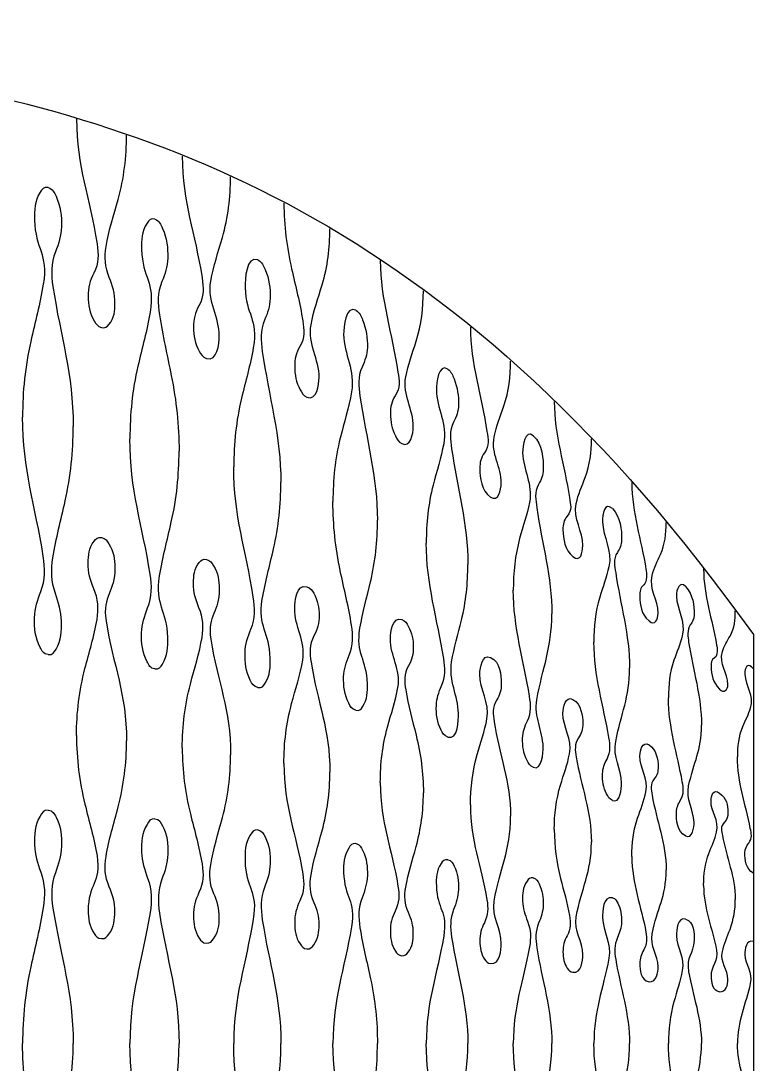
# Model space of a CAD drawing. Header units: millimetres. Extents: x 1 to 583, y -486 to -2.
# Drawn here: x 568.54 to 583.36, y -156.81 to -135.74 of the extents above; entities that cross this region are included whole.
import ezdxf

# ---------------------------------------------------------------- set-up
doc = ezdxf.new("R2010")
doc.units = ezdxf.units.MM
doc.header["$MEASUREMENT"] = 0
doc.layers.add('DEFAULT', color=7, linetype='Continuous')

msp = doc.modelspace()

# ---------------------------------------------------------------- linework, layer by layer
at = {"layer": 'DEFAULT'}
msp.add_lwpolyline([(583.342, -148.137), (583.342, -164.664)], dxfattribs=at)
for points, knots in [([(542.024, -135.742), (553.829, -135.742), (559.732, -135.742), (565.634, -136.775), (571.537, -137.808), (577.439, -139.873), (583.342, -148.137)], [0, 0, 0, 0, 1, 1, 1, 2, 2, 2, 2]), ([(569.669, -137.722), (569.669, -138.701), (569.937, -139.303), (570.083, -140.246), (570.115, -140.455), (570.124, -140.638), (570.018, -140.837), (569.94, -140.987), (569.903, -141.133), (569.905, -141.302), (569.907, -141.48), (569.93, -141.64), (570.024, -141.799), (570.061, -141.863), (570.094, -141.916), (570.174, -141.936)], [0, 0, 0, 0, 1, 1, 1, 2, 2, 2, 3, 3, 3, 4, 4, 4, 5, 5, 5, 5]), ([(570.174, -141.936), (570.245, -141.954), (570.282, -141.926), (570.325, -141.876), (570.438, -141.741), (570.442, -141.602), (570.444, -141.443), (570.446, -141.256), (570.4, -141.091), (570.33, -140.922), (570.243, -140.713), (570.228, -140.518), (570.265, -140.297), (570.321, -139.972), (570.424, -139.662), (570.51, -139.347), (570.627, -138.918), (570.68, -138.493), (570.68, -138.049)], [0, 0, 0, 0, 1, 1, 1, 2, 2, 2, 3, 3, 3, 4, 4, 4, 5, 5, 5, 6, 6, 6, 6]), ([(571.805, -138.473), (571.805, -139.424), (572.064, -140.016), (572.205, -140.933), (572.235, -141.131), (572.249, -141.305), (572.143, -141.494), (572.065, -141.633), (572.031, -141.769), (572.033, -141.929), (572.035, -142.103), (572.06, -142.259), (572.148, -142.415), (572.184, -142.479), (572.216, -142.533), (572.293, -142.559)], [0, 0, 0, 0, 1, 1, 1, 2, 2, 2, 3, 3, 3, 4, 4, 4, 5, 5, 5, 5]), ([(572.293, -142.559), (572.515, -142.634), (572.551, -142.258), (572.553, -142.11), (572.558, -141.725), (572.31, -141.406), (572.381, -140.999), (572.434, -140.696), (572.534, -140.408), (572.617, -140.114), (572.732, -139.711), (572.781, -139.312), (572.781, -138.894)], [0, 0, 0, 0, 1, 1, 1, 2, 2, 2, 3, 3, 3, 4, 4, 4, 4]), ([(569.096, -139.109), (569.007, -139.09), (568.974, -139.139), (568.933, -139.203), (568.817, -139.386), (568.816, -139.565), (568.821, -139.766), (568.835, -140.352), (569.099, -140.442), (568.997, -141.063), (568.933, -141.452), (568.831, -141.832), (568.744, -142.215), (568.63, -142.721), (568.579, -143.225), (568.579, -143.743)], [0, 0, 0, 0, 1, 1, 1, 2, 2, 2, 3, 3, 3, 4, 4, 4, 5, 5, 5, 5]), ([(569.096, -139.109), (569.192, -139.138), (569.218, -139.208), (569.255, -139.285), (569.35, -139.486), (569.37, -139.684), (569.365, -139.9), (569.361, -140.081), (569.307, -140.241), (569.242, -140.405), (569.147, -140.643), (569.156, -140.864), (569.192, -141.107), (569.349, -142.149), (569.601, -142.859), (569.601, -143.934)], [0, 0, 0, 0, 1, 1, 1, 2, 2, 2, 3, 3, 3, 4, 4, 4, 5, 5, 5, 5]), ([(573.859, -139.426), (573.859, -139.877), (573.916, -140.314), (574.015, -140.753), (574.092, -141.101), (574.185, -141.444), (574.239, -141.798), (574.267, -141.983), (574.286, -142.144), (574.18, -142.321), (574.103, -142.448), (574.074, -142.573), (574.076, -142.72), (574.078, -142.889), (574.103, -143.04), (574.185, -143.191), (574.219, -143.255), (574.251, -143.31), (574.323, -143.341)], [0, 0, 0, 0, 1, 1, 1, 2, 2, 2, 3, 3, 3, 4, 4, 4, 5, 5, 5, 6, 6, 6, 6]), ([(571.252, -139.748), (571.17, -139.724), (571.135, -139.766), (571.094, -139.826), (570.976, -139.999), (570.979, -140.169), (570.983, -140.36), (570.998, -140.933), (571.259, -141.015), (571.156, -141.623), (571.094, -141.993), (570.993, -142.353), (570.909, -142.717), (570.796, -143.202), (570.747, -143.684), (570.747, -144.181)], [0, 0, 0, 0, 1, 1, 1, 2, 2, 2, 3, 3, 3, 4, 4, 4, 5, 5, 5, 5]), ([(571.252, -139.748), (571.344, -139.785), (571.37, -139.855), (571.406, -139.933), (571.495, -140.13), (571.517, -140.323), (571.512, -140.535), (571.508, -140.706), (571.457, -140.856), (571.393, -141.009), (571.299, -141.238), (571.311, -141.448), (571.346, -141.681), (571.407, -142.094), (571.502, -142.499), (571.584, -142.907), (571.686, -143.412), (571.74, -143.915), (571.74, -144.43)], [0, 0, 0, 0, 1, 1, 1, 2, 2, 2, 3, 3, 3, 4, 4, 4, 5, 5, 5, 6, 6, 6, 6]), ([(574.323, -143.341), (574.522, -143.428), (574.568, -143.083), (574.57, -142.944), (574.575, -142.575), (574.336, -142.27), (574.407, -141.879), (574.457, -141.602), (574.552, -141.34), (574.631, -141.072), (574.742, -140.7), (574.787, -140.33), (574.787, -139.944)], [0, 0, 0, 0, 1, 1, 1, 2, 2, 2, 3, 3, 3, 4, 4, 4, 4]), ([(573.333, -140.571), (573.096, -140.477), (573.07, -140.973), (573.074, -141.127), (573.088, -141.678), (573.342, -141.759), (573.24, -142.345), (573.18, -142.69), (573.083, -143.025), (573.002, -143.365), (572.892, -143.823), (572.846, -144.278), (572.846, -144.748)], [0, 0, 0, 0, 1, 1, 1, 2, 2, 2, 3, 3, 3, 4, 4, 4, 4]), ([(573.333, -140.571), (573.419, -140.615), (573.446, -140.686), (573.479, -140.764), (573.562, -140.954), (573.585, -141.142), (573.58, -141.346), (573.576, -141.505), (573.529, -141.643), (573.467, -141.784), (573.374, -142), (573.39, -142.198), (573.422, -142.417), (573.551, -143.298), (573.797, -144.153), (573.797, -145.061)], [0, 0, 0, 0, 1, 1, 1, 2, 2, 2, 3, 3, 3, 4, 4, 4, 5, 5, 5, 5]), ([(575.806, -140.582), (575.806, -141.362), (576.049, -142.085), (576.162, -142.837), (576.188, -143.007), (576.213, -143.155), (576.107, -143.316), (576.032, -143.43), (576.007, -143.543), (576.009, -143.676), (576.011, -143.837), (576.037, -143.981), (576.111, -144.126), (576.143, -144.189), (576.174, -144.244), (576.241, -144.28)], [0, 0, 0, 0, 1, 1, 1, 2, 2, 2, 3, 3, 3, 4, 4, 4, 5, 5, 5, 5]), ([(576.241, -144.28), (576.418, -144.377), (576.471, -144.072), (576.473, -143.939), (576.477, -143.591), (576.251, -143.303), (576.32, -142.933), (576.366, -142.685), (576.455, -142.452), (576.53, -142.214), (576.637, -141.877), (576.676, -141.542), (576.676, -141.191)], [0, 0, 0, 0, 1, 1, 1, 2, 2, 2, 3, 3, 3, 4, 4, 4, 4]), ([(575.312, -141.584), (575.106, -141.478), (575.062, -141.933), (575.065, -142.075), (575.075, -142.47), (575.299, -142.814), (575.224, -143.234), (575.167, -143.551), (575.074, -143.857), (574.997, -144.167), (574.891, -144.593), (574.849, -145.015), (574.849, -145.452)], [0, 0, 0, 0, 1, 1, 1, 2, 2, 2, 3, 3, 3, 4, 4, 4, 4]), ([(575.312, -141.584), (575.39, -141.634), (575.417, -141.704), (575.449, -141.782), (575.524, -141.964), (575.549, -142.143), (575.544, -142.338), (575.54, -142.483), (575.497, -142.607), (575.438, -142.735), (575.345, -142.935), (575.366, -143.119), (575.395, -143.322), (575.516, -144.157), (575.748, -144.968), (575.748, -145.828)], [0, 0, 0, 0, 1, 1, 1, 2, 2, 2, 3, 3, 3, 4, 4, 4, 5, 5, 5, 5]), ([(577.628, -141.926), (577.628, -142.655), (577.854, -143.332), (577.96, -144.036), (577.983, -144.189), (578.015, -144.321), (577.908, -144.466), (577.836, -144.565), (577.816, -144.663), (577.817, -144.782), (577.82, -144.971), (577.843, -145.235), (578.033, -145.361)], [0, 0, 0, 0, 1, 1, 1, 2, 2, 2, 3, 3, 3, 4, 4, 4, 4]), ([(577.17, -142.775), (576.982, -142.654), (576.934, -143.055), (576.938, -143.195), (576.947, -143.565), (577.161, -143.887), (577.086, -144.282), (577.033, -144.565), (576.946, -144.839), (576.873, -145.117), (576.773, -145.504), (576.734, -145.889), (576.734, -146.288)], [0, 0, 0, 0, 1, 1, 1, 2, 2, 2, 3, 3, 3, 4, 4, 4, 4]), ([(578.033, -145.361), (578.191, -145.466), (578.247, -145.209), (578.249, -145.079), (578.253, -144.756), (578.039, -144.489), (578.106, -144.144), (578.149, -143.928), (578.232, -143.726), (578.302, -143.52), (578.404, -143.221), (578.438, -142.926), (578.438, -142.614)], [0, 0, 0, 0, 1, 1, 1, 2, 2, 2, 3, 3, 3, 4, 4, 4, 4]), ([(577.17, -142.775), (577.239, -142.829), (577.267, -142.899), (577.297, -142.975), (577.364, -143.147), (577.39, -143.315), (577.385, -143.499), (577.382, -143.627), (577.343, -143.736), (577.287, -143.849), (577.195, -144.031), (577.22, -144.198), (577.247, -144.383), (577.358, -145.161), (577.574, -145.918), (577.574, -146.72)], [0, 0, 0, 0, 1, 1, 1, 2, 2, 2, 3, 3, 3, 4, 4, 4, 5, 5, 5, 5]), ([(579.321, -143.43), (579.321, -144.101), (579.53, -144.723), (579.628, -145.371), (579.649, -145.505), (579.689, -145.622), (579.581, -145.746), (579.509, -145.829), (579.495, -145.912), (579.496, -146.016), (579.499, -146.198), (579.531, -146.432), (579.696, -146.562)], [0, 0, 0, 0, 1, 1, 1, 2, 2, 2, 3, 3, 3, 4, 4, 4, 4]), ([(569.096, -148.541), (568.998, -148.531), (568.972, -148.467), (568.933, -148.395), (568.83, -148.2), (568.815, -148.008), (568.821, -147.797), (568.825, -147.608), (568.881, -147.44), (568.946, -147.268), (569.039, -147.027), (569.036, -146.803), (568.997, -146.556), (568.835, -145.518), (568.579, -144.816), (568.579, -143.743)], [0, 0, 0, 0, 1, 1, 1, 2, 2, 2, 3, 3, 3, 4, 4, 4, 5, 5, 5, 5]), ([(569.096, -148.541), (569.187, -148.553), (569.216, -148.498), (569.255, -148.433), (569.364, -148.249), (569.37, -148.067), (569.365, -147.866), (569.36, -147.668), (569.304, -147.49), (569.242, -147.308), (569.159, -147.064), (569.152, -146.835), (569.192, -146.584), (569.254, -146.197), (569.355, -145.819), (569.44, -145.437), (569.551, -144.939), (569.601, -144.444), (569.601, -143.934)], [0, 0, 0, 0, 1, 1, 1, 2, 2, 2, 3, 3, 3, 4, 4, 4, 5, 5, 5, 6, 6, 6, 6]), ([(578.897, -144.12), (578.726, -143.987), (578.678, -144.325), (578.681, -144.466), (578.69, -144.808), (578.892, -145.102), (578.82, -145.468), (578.77, -145.716), (578.688, -145.953), (578.621, -146.195), (578.526, -146.541), (578.492, -146.884), (578.492, -147.24)], [0, 0, 0, 0, 1, 1, 1, 2, 2, 2, 3, 3, 3, 4, 4, 4, 4]), ([(578.897, -144.12), (579.081, -144.29), (579.102, -144.588), (579.096, -144.804), (579.093, -144.916), (579.058, -145.009), (579.005, -145.104), (578.914, -145.268), (578.945, -145.415), (578.968, -145.58), (579.071, -146.293), (579.271, -146.985), (579.271, -147.72)], [0, 0, 0, 0, 1, 1, 1, 2, 2, 2, 3, 3, 3, 4, 4, 4, 4]), ([(571.252, -148.831), (571.158, -148.819), (571.131, -148.756), (571.094, -148.685), (570.994, -148.496), (570.978, -148.31), (570.983, -148.104), (570.988, -147.923), (571.042, -147.763), (571.106, -147.599), (571.198, -147.368), (571.193, -147.153), (571.156, -146.915), (570.997, -145.906), (570.747, -145.225), (570.747, -144.181)], [0, 0, 0, 0, 1, 1, 1, 2, 2, 2, 3, 3, 3, 4, 4, 4, 5, 5, 5, 5]), ([(579.696, -146.562), (579.852, -146.684), (579.894, -146.484), (579.896, -146.341), (579.9, -146.046), (579.697, -145.806), (579.764, -145.489), (579.802, -145.305), (579.88, -145.137), (579.945, -144.964), (580.042, -144.708), (580.071, -144.454), (580.071, -144.184)], [0, 0, 0, 0, 1, 1, 1, 2, 2, 2, 3, 3, 3, 4, 4, 4, 4]), ([(571.252, -148.831), (571.339, -148.847), (571.368, -148.796), (571.406, -148.735), (571.513, -148.559), (571.517, -148.387), (571.512, -148.194), (571.499, -147.639), (571.25, -147.54), (571.346, -146.952), (571.405, -146.584), (571.502, -146.226), (571.584, -145.863), (571.692, -145.389), (571.74, -144.916), (571.74, -144.43)], [0, 0, 0, 0, 1, 1, 1, 2, 2, 2, 3, 3, 3, 4, 4, 4, 5, 5, 5, 5]), ([(573.333, -149.205), (573.243, -149.189), (573.216, -149.128), (573.18, -149.059), (573.085, -148.877), (573.069, -148.698), (573.074, -148.5), (573.078, -148.33), (573.13, -148.18), (573.193, -148.026), (573.282, -147.807), (573.276, -147.604), (573.24, -147.378), (573.087, -146.408), (572.846, -145.752), (572.846, -144.748)], [0, 0, 0, 0, 1, 1, 1, 2, 2, 2, 3, 3, 3, 4, 4, 4, 5, 5, 5, 5]), ([(573.333, -149.205), (573.414, -149.224), (573.443, -149.179), (573.479, -149.122), (573.584, -148.957), (573.585, -148.795), (573.58, -148.614), (573.568, -148.083), (573.33, -147.987), (573.422, -147.425), (573.478, -147.081), (573.571, -146.746), (573.649, -146.408), (573.752, -145.962), (573.797, -145.518), (573.797, -145.061)], [0, 0, 0, 0, 1, 1, 1, 2, 2, 2, 3, 3, 3, 4, 4, 4, 5, 5, 5, 5]), ([(580.888, -145.067), (580.888, -145.673), (581.08, -146.232), (581.172, -146.815), (581.184, -146.894), (581.205, -147.063), (581.128, -147.133), (581.057, -147.198), (581.048, -147.267), (581.05, -147.354), (581.052, -147.554), (581.072, -147.714), (581.234, -147.861)], [0, 0, 0, 0, 1, 1, 1, 2, 2, 2, 3, 3, 3, 4, 4, 4, 4]), ([(575.312, -149.666), (575.227, -149.646), (575.201, -149.587), (575.167, -149.521), (575.078, -149.348), (575.061, -149.179), (575.065, -148.991), (575.069, -148.833), (575.118, -148.695), (575.178, -148.554), (575.266, -148.348), (575.257, -148.159), (575.224, -147.95), (575.165, -147.578), (575.074, -147.215), (574.997, -146.848), (574.9, -146.385), (574.849, -145.925), (574.849, -145.452)], [0, 0, 0, 0, 1, 1, 1, 2, 2, 2, 3, 3, 3, 4, 4, 4, 5, 5, 5, 6, 6, 6, 6]), ([(580.495, -145.593), (580.331, -145.442), (580.292, -145.709), (580.296, -145.863), (580.304, -146.172), (580.496, -146.435), (580.424, -146.768), (580.378, -146.978), (580.302, -147.178), (580.24, -147.382), (580.15, -147.682), (580.121, -147.979), (580.121, -148.29)], [0, 0, 0, 0, 1, 1, 1, 2, 2, 2, 3, 3, 3, 4, 4, 4, 4]), ([(580.495, -145.593), (580.651, -145.759), (580.686, -146.022), (580.68, -146.228), (580.677, -146.323), (580.646, -146.399), (580.595, -146.477), (580.503, -146.618), (580.54, -146.746), (580.561, -146.889), (580.656, -147.529), (580.842, -148.149), (580.842, -148.809)], [0, 0, 0, 0, 1, 1, 1, 2, 2, 2, 3, 3, 3, 4, 4, 4, 4]), ([(575.312, -149.666), (575.385, -149.687), (575.414, -149.648), (575.449, -149.595), (575.55, -149.444), (575.548, -149.294), (575.544, -149.127), (575.532, -148.627), (575.307, -148.535), (575.395, -148.006), (575.448, -147.689), (575.535, -147.382), (575.608, -147.072), (575.706, -146.66), (575.748, -146.25), (575.748, -145.828)], [0, 0, 0, 0, 1, 1, 1, 2, 2, 2, 3, 3, 3, 4, 4, 4, 5, 5, 5, 5]), ([(581.234, -147.861), (581.354, -147.969), (581.417, -147.829), (581.419, -147.703), (581.423, -147.438), (581.23, -147.228), (581.297, -146.942), (581.332, -146.791), (581.404, -146.66), (581.465, -146.521), (581.558, -146.309), (581.581, -146.099), (581.581, -145.873)], [0, 0, 0, 0, 1, 1, 1, 2, 2, 2, 3, 3, 3, 4, 4, 4, 4]), ([(569.669, -150.174), (569.669, -149.714), (569.723, -149.271), (569.838, -148.825), (569.924, -148.494), (570.027, -148.169), (570.083, -147.83), (570.119, -147.611), (570.108, -147.418), (570.018, -147.21), (569.947, -147.044), (569.902, -146.881), (569.905, -146.697), (569.907, -146.534), (569.914, -146.391), (570.024, -146.251), (570.065, -146.199), (570.101, -146.166), (570.174, -146.179)], [0, 0, 0, 0, 1, 1, 1, 2, 2, 2, 3, 3, 3, 4, 4, 4, 5, 5, 5, 6, 6, 6, 6]), ([(570.174, -146.179), (570.254, -146.193), (570.287, -146.243), (570.325, -146.304), (570.42, -146.459), (570.442, -146.614), (570.444, -146.788), (570.449, -147.277), (570.184, -147.342), (570.265, -147.857), (570.411, -148.773), (570.68, -149.33), (570.68, -150.283)], [0, 0, 0, 0, 1, 1, 1, 2, 2, 2, 3, 3, 3, 4, 4, 4, 4]), ([(577.17, -150.207), (577.091, -150.184), (577.065, -150.128), (577.033, -150.065), (576.951, -149.903), (576.933, -149.746), (576.938, -149.57), (576.942, -149.426), (576.986, -149.302), (577.044, -149.175), (577.128, -148.987), (577.117, -148.814), (577.086, -148.622), (576.962, -147.845), (576.734, -147.092), (576.734, -146.288)], [0, 0, 0, 0, 1, 1, 1, 2, 2, 2, 3, 3, 3, 4, 4, 4, 5, 5, 5, 5]), ([(571.805, -150.425), (571.805, -149.985), (571.857, -149.562), (571.969, -149.137), (572.051, -148.823), (572.151, -148.516), (572.205, -148.194), (572.241, -147.983), (572.227, -147.798), (572.143, -147.598), (572.074, -147.436), (572.031, -147.279), (572.033, -147.1), (572.035, -146.945), (572.039, -146.81), (572.148, -146.679), (572.188, -146.63), (572.224, -146.603), (572.293, -146.619)], [0, 0, 0, 0, 1, 1, 1, 2, 2, 2, 3, 3, 3, 4, 4, 4, 5, 5, 5, 6, 6, 6, 6]), ([(572.293, -146.619), (572.37, -146.638), (572.402, -146.687), (572.438, -146.748), (572.529, -146.898), (572.551, -147.048), (572.553, -147.217), (572.559, -147.679), (572.304, -147.742), (572.381, -148.23), (572.521, -149.112), (572.781, -149.646), (572.781, -150.565)], [0, 0, 0, 0, 1, 1, 1, 2, 2, 2, 3, 3, 3, 4, 4, 4, 4]), ([(577.17, -150.207), (577.375, -150.28), (577.388, -149.857), (577.385, -149.727), (577.376, -149.373), (577.183, -149.062), (577.247, -148.686), (577.295, -148.402), (577.376, -148.126), (577.445, -147.847), (577.537, -147.474), (577.574, -147.103), (577.574, -146.72)], [0, 0, 0, 0, 1, 1, 1, 2, 2, 2, 3, 3, 3, 4, 4, 4, 4]), ([(582.337, -146.81), (582.337, -147.345), (582.514, -147.835), (582.6, -148.348), (582.609, -148.406), (582.632, -148.562), (582.559, -148.606), (582.488, -148.649), (582.486, -148.705), (582.487, -148.776), (582.489, -148.959), (582.525, -149.101), (582.658, -149.239)], [0, 0, 0, 0, 1, 1, 1, 2, 2, 2, 3, 3, 3, 4, 4, 4, 4]), ([(581.973, -147.169), (581.852, -147.039), (581.785, -147.228), (581.789, -147.362), (581.797, -147.634), (581.98, -147.861), (581.907, -148.16), (581.865, -148.331), (581.795, -148.49), (581.738, -148.655), (581.651, -148.907), (581.627, -149.156), (581.627, -149.418)], [0, 0, 0, 0, 1, 1, 1, 2, 2, 2, 3, 3, 3, 4, 4, 4, 4]), ([(573.859, -150.742), (573.859, -150.328), (573.907, -149.931), (574.015, -149.531), (574.093, -149.239), (574.188, -148.953), (574.239, -148.653), (574.305, -148.27), (574.071, -147.971), (574.076, -147.609), (574.077, -147.466), (574.107, -147.105), (574.323, -147.172)], [0, 0, 0, 0, 1, 1, 1, 2, 2, 2, 3, 3, 3, 4, 4, 4, 4]), ([(574.323, -147.172), (574.396, -147.194), (574.427, -147.244), (574.461, -147.303), (574.545, -147.447), (574.568, -147.591), (574.57, -147.753), (574.572, -147.904), (574.538, -148.033), (574.466, -148.165), (574.368, -148.344), (574.377, -148.508), (574.407, -148.697), (574.54, -149.536), (574.787, -150.041), (574.787, -150.915)], [0, 0, 0, 0, 1, 1, 1, 2, 2, 2, 3, 3, 3, 4, 4, 4, 5, 5, 5, 5]), ([(578.897, -150.818), (578.825, -150.793), (578.8, -150.741), (578.77, -150.681), (578.695, -150.533), (578.677, -150.389), (578.681, -150.228), (578.685, -150.1), (578.726, -149.991), (578.78, -149.879), (578.861, -149.71), (578.848, -149.556), (578.82, -149.383), (578.704, -148.67), (578.492, -147.979), (578.492, -147.24)], [0, 0, 0, 0, 1, 1, 1, 2, 2, 2, 3, 3, 3, 4, 4, 4, 5, 5, 5, 5]), ([(581.973, -147.169), (582.121, -147.348), (582.151, -147.527), (582.144, -147.748), (582.142, -147.827), (582.115, -147.885), (582.066, -147.943), (581.997, -148.026), (582.021, -148.202), (582.035, -148.288), (582.122, -148.848), (582.294, -149.389), (582.294, -149.969)], [0, 0, 0, 0, 1, 1, 1, 2, 2, 2, 3, 3, 3, 4, 4, 4, 4]), ([(582.658, -149.239), (582.746, -149.329), (582.827, -149.257), (582.829, -149.143), (582.832, -148.911), (582.645, -148.736), (582.716, -148.481), (582.748, -148.365), (582.814, -148.269), (582.871, -148.168), (582.963, -148.002), (582.978, -147.838), (582.978, -147.657)], [0, 0, 0, 0, 1, 1, 1, 2, 2, 2, 3, 3, 3, 4, 4, 4, 4]), ([(575.806, -151.128), (575.806, -150.745), (575.85, -150.377), (575.951, -150.007), (576.025, -149.741), (576.114, -149.479), (576.162, -149.205), (576.226, -148.845), (576.005, -148.564), (576.009, -148.223), (576.01, -148.091), (576.048, -147.761), (576.241, -147.835)], [0, 0, 0, 0, 1, 1, 1, 2, 2, 2, 3, 3, 3, 4, 4, 4, 4]), ([(576.241, -147.835), (576.308, -147.862), (576.338, -147.91), (576.371, -147.968), (576.447, -148.104), (576.471, -148.24), (576.473, -148.393), (576.475, -148.531), (576.444, -148.647), (576.375, -148.767), (576.28, -148.932), (576.292, -149.082), (576.32, -149.256), (576.369, -149.567), (576.456, -149.867), (576.53, -150.172), (576.624, -150.555), (576.676, -150.935), (576.676, -151.331)], [0, 0, 0, 0, 1, 1, 1, 2, 2, 2, 3, 3, 3, 4, 4, 4, 5, 5, 5, 6, 6, 6, 6]), ([(578.897, -150.818), (579.073, -150.892), (579.099, -150.517), (579.096, -150.402), (579.088, -150.08), (578.907, -149.798), (578.968, -149.455), (579.086, -148.794), (579.271, -148.411), (579.271, -147.72)], [0, 0, 0, 0, 1, 1, 1, 2, 2, 2, 3, 3, 3, 3]), ([(580.495, -151.488), (580.431, -151.461), (580.406, -151.413), (580.378, -151.357), (580.311, -151.225), (580.292, -151.096), (580.296, -150.95), (580.299, -150.839), (580.336, -150.746), (580.387, -150.651), (580.465, -150.503), (580.449, -150.369), (580.424, -150.218), (580.316, -149.576), (580.121, -148.956), (580.121, -148.29)], [0, 0, 0, 0, 1, 1, 1, 2, 2, 2, 3, 3, 3, 4, 4, 4, 5, 5, 5, 5]), ([(577.628, -151.576), (577.628, -151.228), (577.668, -150.895), (577.764, -150.559), (577.832, -150.321), (577.915, -150.087), (577.96, -149.841), (578.021, -149.507), (577.813, -149.248), (577.817, -148.934), (577.819, -148.811), (577.862, -148.519), (578.033, -148.599)], [0, 0, 0, 0, 1, 1, 1, 2, 2, 2, 3, 3, 3, 4, 4, 4, 4]), ([(578.033, -148.599), (578.231, -148.692), (578.247, -148.955), (578.249, -149.125), (578.25, -149.249), (578.223, -149.352), (578.158, -149.458), (578.066, -149.606), (578.081, -149.742), (578.106, -149.898), (578.208, -150.536), (578.438, -151.141), (578.438, -151.805)], [0, 0, 0, 0, 1, 1, 1, 2, 2, 2, 3, 3, 3, 4, 4, 4, 4]), ([(583.342, -148.826), (583.231, -148.691), (583.166, -148.79), (583.171, -148.94), (583.179, -149.175), (583.358, -149.362), (583.281, -149.624), (583.242, -149.755), (583.176, -149.873), (583.124, -149.998), (583.039, -150.198), (583.021, -150.397), (583.021, -150.609)], [0, 0, 0, 0, 1, 1, 1, 2, 2, 2, 3, 3, 3, 4, 4, 4, 4]), ([(580.495, -151.488), (580.648, -151.562), (580.683, -151.245), (580.68, -151.139), (580.672, -150.851), (580.502, -150.603), (580.561, -150.295), (580.672, -149.72), (580.842, -149.415), (580.842, -148.809)], [0, 0, 0, 0, 1, 1, 1, 2, 2, 2, 3, 3, 3, 3]), ([(579.321, -152.077), (579.321, -151.768), (579.357, -151.473), (579.447, -151.176), (579.51, -150.968), (579.587, -150.764), (579.628, -150.549), (579.687, -150.244), (579.493, -150.012), (579.496, -149.726), (579.498, -149.61), (579.544, -149.364), (579.696, -149.448)], [0, 0, 0, 0, 1, 1, 1, 2, 2, 2, 3, 3, 3, 4, 4, 4, 4]), ([(579.696, -149.448), (579.869, -149.544), (579.894, -149.775), (579.896, -149.936), (579.897, -150.045), (579.873, -150.134), (579.812, -150.224), (579.723, -150.354), (579.741, -150.473), (579.764, -150.612), (579.858, -151.185), (580.071, -151.729), (580.071, -152.328)], [0, 0, 0, 0, 1, 1, 1, 2, 2, 2, 3, 3, 3, 4, 4, 4, 4]), ([(581.973, -152.204), (581.797, -152.119), (581.784, -151.879), (581.789, -151.725), (581.792, -151.631), (581.825, -151.555), (581.873, -151.477), (581.95, -151.352), (581.93, -151.24), (581.907, -151.111), (581.807, -150.548), (581.627, -150.005), (581.627, -149.418)], [0, 0, 0, 0, 1, 1, 1, 2, 2, 2, 3, 3, 3, 4, 4, 4, 4]), ([(581.973, -152.204), (582.11, -152.279), (582.147, -152.026), (582.144, -151.925), (582.137, -151.675), (581.976, -151.464), (582.035, -151.193), (582.139, -150.705), (582.294, -150.489), (582.294, -149.969)], [0, 0, 0, 0, 1, 1, 1, 2, 2, 2, 3, 3, 3, 3]), ([(569.669, -150.174), (569.669, -150.647), (569.726, -151.102), (569.838, -151.561), (569.923, -151.909), (570.026, -152.253), (570.083, -152.608), (570.169, -153.143), (569.899, -153.196), (569.905, -153.703), (569.907, -153.874), (569.923, -154.025), (570.024, -154.174), (570.062, -154.232), (570.095, -154.276), (570.174, -154.279)], [0, 0, 0, 0, 1, 1, 1, 2, 2, 2, 3, 3, 3, 4, 4, 4, 5, 5, 5, 5]), ([(570.174, -154.279), (570.251, -154.282), (570.285, -154.241), (570.325, -154.186), (570.428, -154.041), (570.442, -153.895), (570.444, -153.728), (570.446, -153.548), (570.403, -153.392), (570.33, -153.231), (570.237, -153.026), (570.23, -152.837), (570.265, -152.62), (570.322, -152.279), (570.424, -151.95), (570.51, -151.617), (570.624, -151.176), (570.68, -150.739), (570.68, -150.283)], [0, 0, 0, 0, 1, 1, 1, 2, 2, 2, 3, 3, 3, 4, 4, 4, 5, 5, 5, 6, 6, 6, 6]), ([(571.805, -150.425), (571.805, -150.88), (571.861, -151.318), (571.969, -151.76), (572.051, -152.096), (572.15, -152.427), (572.205, -152.77), (572.238, -152.975), (572.236, -153.154), (572.143, -153.348), (572.07, -153.499), (572.031, -153.646), (572.033, -153.815), (572.035, -153.979), (572.051, -154.124), (572.148, -154.268), (572.185, -154.324), (572.217, -154.366), (572.293, -154.37)], [0, 0, 0, 0, 1, 1, 1, 2, 2, 2, 3, 3, 3, 4, 4, 4, 5, 5, 5, 6, 6, 6, 6]), ([(580.888, -152.623), (580.888, -152.355), (580.92, -152.101), (581.004, -151.845), (581.062, -151.669), (581.134, -151.499), (581.172, -151.315), (581.229, -151.042), (581.046, -150.841), (581.05, -150.587), (581.051, -150.474), (581.1, -150.28), (581.234, -150.366)], [0, 0, 0, 0, 1, 1, 1, 2, 2, 2, 3, 3, 3, 4, 4, 4, 4]), ([(581.234, -150.366), (581.383, -150.461), (581.417, -150.659), (581.419, -150.811), (581.42, -150.904), (581.4, -150.977), (581.341, -151.051), (581.254, -151.161), (581.276, -151.263), (581.297, -151.382), (581.384, -151.887), (581.581, -152.362), (581.581, -152.891)], [0, 0, 0, 0, 1, 1, 1, 2, 2, 2, 3, 3, 3, 4, 4, 4, 4]), ([(572.293, -154.37), (572.367, -154.374), (572.4, -154.336), (572.438, -154.283), (572.538, -154.146), (572.551, -154.006), (572.553, -153.847), (572.555, -153.675), (572.513, -153.525), (572.443, -153.371), (572.354, -153.174), (572.346, -152.993), (572.381, -152.785), (572.435, -152.46), (572.534, -152.149), (572.617, -151.832), (572.727, -151.414), (572.781, -150.998), (572.781, -150.565)], [0, 0, 0, 0, 1, 1, 1, 2, 2, 2, 3, 3, 3, 4, 4, 4, 5, 5, 5, 6, 6, 6, 6]), ([(583.342, -152.957), (583.194, -152.876), (583.166, -152.684), (583.171, -152.542), (583.174, -152.464), (583.204, -152.407), (583.249, -152.348), (583.326, -152.247), (583.301, -152.157), (583.281, -152.051), (583.188, -151.571), (583.021, -151.113), (583.021, -150.609)], [0, 0, 0, 0, 1, 1, 1, 2, 2, 2, 3, 3, 3, 4, 4, 4, 4]), ([(573.859, -150.742), (573.859, -151.614), (574.104, -152.136), (574.239, -152.973), (574.27, -153.166), (574.27, -153.334), (574.18, -153.518), (574.111, -153.659), (574.074, -153.797), (574.076, -153.956), (574.078, -154.112), (574.093, -154.25), (574.185, -154.387), (574.22, -154.44), (574.251, -154.48), (574.323, -154.485)], [0, 0, 0, 0, 1, 1, 1, 2, 2, 2, 3, 3, 3, 4, 4, 4, 5, 5, 5, 5]), ([(574.323, -154.485), (574.392, -154.49), (574.424, -154.455), (574.461, -154.405), (574.557, -154.276), (574.568, -154.146), (574.57, -153.996), (574.572, -153.833), (574.532, -153.691), (574.466, -153.545), (574.382, -153.359), (574.374, -153.188), (574.407, -152.992), (574.458, -152.688), (574.552, -152.397), (574.631, -152.101), (574.736, -151.709), (574.787, -151.32), (574.787, -150.915)], [0, 0, 0, 0, 1, 1, 1, 2, 2, 2, 3, 3, 3, 4, 4, 4, 5, 5, 5, 6, 6, 6, 6]), ([(575.806, -151.128), (575.806, -151.944), (576.035, -152.433), (576.162, -153.217), (576.191, -153.396), (576.192, -153.552), (576.107, -153.721), (576.041, -153.852), (576.007, -153.98), (576.009, -154.127), (576.011, -154.273), (576.026, -154.401), (576.111, -154.529), (576.144, -154.579), (576.174, -154.617), (576.241, -154.623)], [0, 0, 0, 0, 1, 1, 1, 2, 2, 2, 3, 3, 3, 4, 4, 4, 5, 5, 5, 5]), ([(582.337, -153.204), (582.337, -152.979), (582.365, -152.769), (582.444, -152.557), (582.498, -152.414), (582.564, -152.278), (582.6, -152.128), (582.656, -151.888), (582.483, -151.721), (582.487, -151.501), (582.488, -151.382), (582.533, -151.249), (582.658, -151.339)], [0, 0, 0, 0, 1, 1, 1, 2, 2, 2, 3, 3, 3, 4, 4, 4, 4]), ([(576.241, -154.623), (576.305, -154.628), (576.336, -154.597), (576.371, -154.551), (576.461, -154.433), (576.471, -154.312), (576.473, -154.174), (576.475, -154.022), (576.437, -153.89), (576.375, -153.754), (576.297, -153.581), (576.288, -153.422), (576.32, -153.239), (576.367, -152.96), (576.456, -152.693), (576.53, -152.421), (576.629, -152.061), (576.676, -151.704), (576.676, -151.331)], [0, 0, 0, 0, 1, 1, 1, 2, 2, 2, 3, 3, 3, 4, 4, 4, 5, 5, 5, 6, 6, 6, 6]), ([(582.658, -151.339), (582.804, -151.446), (582.826, -151.571), (582.829, -151.736), (582.83, -151.814), (582.812, -151.871), (582.757, -151.927), (582.669, -152.015), (582.697, -152.099), (582.716, -152.199), (582.796, -152.63), (582.978, -153.031), (582.978, -153.486)], [0, 0, 0, 0, 1, 1, 1, 2, 2, 2, 3, 3, 3, 4, 4, 4, 4]), ([(569.096, -151.685), (569.001, -151.679), (568.973, -151.737), (568.933, -151.805), (568.824, -151.993), (568.816, -152.179), (568.821, -152.385), (568.825, -152.58), (568.882, -152.755), (568.946, -152.934), (569.034, -153.177), (569.037, -153.404), (568.997, -153.654), (568.933, -154.056), (568.831, -154.45), (568.744, -154.847), (568.632, -155.362), (568.579, -155.874), (568.579, -156.4)], [0, 0, 0, 0, 1, 1, 1, 2, 2, 2, 3, 3, 3, 4, 4, 4, 5, 5, 5, 6, 6, 6, 6]), ([(569.096, -151.685), (569.192, -151.692), (569.217, -151.756), (569.255, -151.826), (569.356, -152.019), (569.37, -152.209), (569.365, -152.417), (569.36, -152.607), (569.306, -152.776), (569.242, -152.949), (569.153, -153.19), (569.154, -153.415), (569.192, -153.662), (569.35, -154.676), (569.601, -155.352), (569.601, -156.4)], [0, 0, 0, 0, 1, 1, 1, 2, 2, 2, 3, 3, 3, 4, 4, 4, 5, 5, 5, 5]), ([(577.628, -151.576), (577.628, -152.329), (577.841, -152.776), (577.96, -153.498), (577.987, -153.661), (577.988, -153.803), (577.908, -153.957), (577.847, -154.075), (577.816, -154.19), (577.817, -154.325), (577.819, -154.459), (577.834, -154.576), (577.913, -154.694), (577.944, -154.74), (577.971, -154.775), (578.033, -154.781)], [0, 0, 0, 0, 1, 1, 1, 2, 2, 2, 3, 3, 3, 4, 4, 4, 5, 5, 5, 5]), ([(571.252, -151.859), (571.161, -151.852), (571.132, -151.906), (571.094, -151.971), (570.986, -152.152), (570.978, -152.33), (570.983, -152.529), (570.988, -152.717), (571.043, -152.886), (571.106, -153.06), (571.192, -153.294), (571.195, -153.513), (571.156, -153.754), (570.996, -154.736), (570.747, -155.383), (570.747, -156.4)], [0, 0, 0, 0, 1, 1, 1, 2, 2, 2, 3, 3, 3, 4, 4, 4, 5, 5, 5, 5]), ([(571.252, -151.859), (571.346, -151.869), (571.37, -151.931), (571.406, -152), (571.503, -152.186), (571.517, -152.369), (571.512, -152.571), (571.508, -152.752), (571.455, -152.914), (571.393, -153.079), (571.307, -153.311), (571.309, -153.527), (571.346, -153.765), (571.497, -154.742), (571.74, -155.39), (571.74, -156.4)], [0, 0, 0, 0, 1, 1, 1, 2, 2, 2, 3, 3, 3, 4, 4, 4, 5, 5, 5, 5]), ([(578.033, -154.781), (578.232, -154.801), (578.247, -154.508), (578.249, -154.378), (578.253, -154.08), (578.051, -153.839), (578.106, -153.523), (578.224, -152.857), (578.438, -152.506), (578.438, -151.805)], [0, 0, 0, 0, 1, 1, 1, 2, 2, 2, 3, 3, 3, 3]), ([(573.333, -152.083), (573.247, -152.074), (573.218, -152.124), (573.18, -152.186), (573.075, -152.357), (573.069, -152.525), (573.074, -152.714), (573.087, -153.249), (573.335, -153.315), (573.24, -153.884), (573.086, -154.818), (572.846, -155.43), (572.846, -156.4)], [0, 0, 0, 0, 1, 1, 1, 2, 2, 2, 3, 3, 3, 4, 4, 4, 4]), ([(573.333, -152.083), (573.422, -152.096), (573.445, -152.155), (573.479, -152.221), (573.571, -152.399), (573.585, -152.574), (573.58, -152.767), (573.576, -152.938), (573.526, -153.09), (573.467, -153.247), (573.385, -153.467), (573.387, -153.671), (573.422, -153.897), (573.566, -154.826), (573.797, -155.439), (573.797, -156.4)], [0, 0, 0, 0, 1, 1, 1, 2, 2, 2, 3, 3, 3, 4, 4, 4, 5, 5, 5, 5]), ([(579.321, -152.077), (579.321, -152.414), (579.365, -152.737), (579.447, -153.063), (579.509, -153.312), (579.585, -153.557), (579.628, -153.811), (579.653, -153.957), (579.656, -154.082), (579.581, -154.219), (579.523, -154.323), (579.495, -154.425), (579.496, -154.545), (579.498, -154.666), (579.512, -154.772), (579.584, -154.877), (579.613, -154.919), (579.64, -154.951), (579.696, -154.957)], [0, 0, 0, 0, 1, 1, 1, 2, 2, 2, 3, 3, 3, 4, 4, 4, 5, 5, 5, 6, 6, 6, 6]), ([(575.312, -152.36), (575.232, -152.349), (575.203, -152.393), (575.167, -152.451), (575.066, -152.61), (575.061, -152.767), (575.065, -152.942), (575.078, -153.451), (575.315, -153.502), (575.224, -154.043), (575.076, -154.92), (574.849, -155.489), (574.849, -156.4)], [0, 0, 0, 0, 1, 1, 1, 2, 2, 2, 3, 3, 3, 4, 4, 4, 4]), ([(579.696, -154.957), (579.874, -154.978), (579.894, -154.722), (579.896, -154.603), (579.899, -154.336), (579.711, -154.124), (579.764, -153.839), (579.873, -153.245), (580.071, -152.956), (580.071, -152.328)], [0, 0, 0, 0, 1, 1, 1, 2, 2, 2, 3, 3, 3, 3]), ([(575.312, -152.36), (575.395, -152.374), (575.417, -152.431), (575.449, -152.494), (575.534, -152.661), (575.549, -152.825), (575.544, -153.006), (575.54, -153.165), (575.493, -153.307), (575.438, -153.452), (575.36, -153.657), (575.363, -153.848), (575.395, -154.058), (575.449, -154.407), (575.535, -154.748), (575.608, -155.092), (575.701, -155.525), (575.748, -155.957), (575.748, -156.4)], [0, 0, 0, 0, 1, 1, 1, 2, 2, 2, 3, 3, 3, 4, 4, 4, 5, 5, 5, 6, 6, 6, 6]), ([(577.17, -152.684), (577.097, -152.672), (577.068, -152.71), (577.033, -152.763), (576.937, -152.908), (576.934, -153.051), (576.938, -153.213), (576.95, -153.687), (577.174, -153.725), (577.086, -154.231), (576.947, -155.039), (576.734, -155.559), (576.734, -156.4)], [0, 0, 0, 0, 1, 1, 1, 2, 2, 2, 3, 3, 3, 4, 4, 4, 4]), ([(577.17, -152.684), (577.246, -152.701), (577.267, -152.754), (577.297, -152.812), (577.375, -152.967), (577.389, -153.119), (577.385, -153.286), (577.381, -153.432), (577.338, -153.56), (577.287, -153.692), (577.213, -153.881), (577.217, -154.056), (577.247, -154.248), (577.359, -154.965), (577.574, -155.658), (577.574, -156.4)], [0, 0, 0, 0, 1, 1, 1, 2, 2, 2, 3, 3, 3, 4, 4, 4, 5, 5, 5, 5]), ([(580.888, -152.623), (580.888, -153.158), (581.08, -153.641), (581.172, -154.15), (581.195, -154.277), (581.198, -154.385), (581.128, -154.503), (581.074, -154.592), (581.048, -154.679), (581.05, -154.784), (581.051, -154.906), (581.064, -155.125), (581.234, -155.148)], [0, 0, 0, 0, 1, 1, 1, 2, 2, 2, 3, 3, 3, 4, 4, 4, 4]), ([(581.234, -155.148), (581.391, -155.169), (581.418, -154.955), (581.419, -154.846), (581.422, -154.612), (581.247, -154.432), (581.297, -154.18), (581.4, -153.662), (581.581, -153.444), (581.581, -152.891)], [0, 0, 0, 0, 1, 1, 1, 2, 2, 2, 3, 3, 3, 3]), ([(578.897, -153.051), (578.831, -153.037), (578.803, -153.069), (578.77, -153.117), (578.679, -153.246), (578.677, -153.374), (578.681, -153.52), (578.685, -153.665), (578.73, -153.793), (578.78, -153.925), (578.846, -154.1), (578.852, -154.262), (578.82, -154.443), (578.689, -155.175), (578.492, -155.636), (578.492, -156.4)], [0, 0, 0, 0, 1, 1, 1, 2, 2, 2, 3, 3, 3, 4, 4, 4, 5, 5, 5, 5]), ([(578.897, -153.051), (578.966, -153.069), (578.987, -153.117), (579.014, -153.172), (579.085, -153.312), (579.1, -153.449), (579.096, -153.601), (579.093, -153.731), (579.053, -153.846), (579.005, -153.963), (578.936, -154.132), (578.941, -154.289), (578.968, -154.463), (579.071, -155.108), (579.271, -155.731), (579.271, -156.4)], [0, 0, 0, 0, 1, 1, 1, 2, 2, 2, 3, 3, 3, 4, 4, 4, 5, 5, 5, 5]), ([(582.337, -153.204), (582.337, -153.665), (582.515, -154.074), (582.6, -154.51), (582.64, -154.714), (582.484, -154.849), (582.487, -155.038), (582.488, -155.15), (582.51, -155.328), (582.658, -155.35)], [0, 0, 0, 0, 1, 1, 1, 2, 2, 2, 3, 3, 3, 3]), ([(580.495, -153.453), (580.306, -153.405), (580.292, -153.735), (580.296, -153.857), (580.304, -154.138), (580.481, -154.374), (580.424, -154.676), (580.301, -155.326), (580.121, -155.719), (580.121, -156.4)], [0, 0, 0, 0, 1, 1, 1, 2, 2, 2, 3, 3, 3, 3]), ([(580.495, -153.453), (580.557, -153.471), (580.578, -153.515), (580.604, -153.565), (580.668, -153.688), (580.683, -153.809), (580.68, -153.945), (580.677, -154.059), (580.64, -154.158), (580.595, -154.259), (580.531, -154.408), (580.536, -154.544), (580.561, -154.697), (580.656, -155.265), (580.842, -155.81), (580.842, -156.4)], [0, 0, 0, 0, 1, 1, 1, 2, 2, 2, 3, 3, 3, 4, 4, 4, 5, 5, 5, 5]), ([(582.658, -155.35), (582.794, -155.371), (582.827, -155.203), (582.829, -155.104), (582.832, -154.904), (582.667, -154.758), (582.716, -154.541), (582.75, -154.384), (582.815, -154.24), (582.871, -154.091), (582.945, -153.893), (582.978, -153.697), (582.978, -153.486)], [0, 0, 0, 0, 1, 1, 1, 2, 2, 2, 3, 3, 3, 4, 4, 4, 4]), ([(581.973, -153.883), (581.808, -153.835), (581.786, -154.108), (581.789, -154.219), (581.796, -154.462), (581.962, -154.661), (581.907, -154.925), (581.863, -155.138), (581.795, -155.343), (581.738, -155.552), (581.661, -155.832), (581.627, -156.11), (581.627, -156.4)], [0, 0, 0, 0, 1, 1, 1, 2, 2, 2, 3, 3, 3, 4, 4, 4, 4]), ([(581.973, -153.883), (582.145, -153.94), (582.148, -154.18), (582.144, -154.312), (582.135, -154.611), (581.976, -154.625), (582.035, -154.948), (582.122, -155.432), (582.294, -155.893), (582.294, -156.4)], [0, 0, 0, 0, 1, 1, 1, 2, 2, 2, 3, 3, 3, 3]), ([(583.342, -154.335), (583.199, -154.287), (583.168, -154.497), (583.171, -154.6), (583.178, -154.803), (583.333, -154.962), (583.281, -155.187), (583.187, -155.59), (583.021, -155.969), (583.021, -156.4)], [0, 0, 0, 0, 1, 1, 1, 2, 2, 2, 3, 3, 3, 3]), ([(569.096, -161.116), (569.001, -161.122), (568.973, -161.064), (568.933, -160.996), (568.824, -160.807), (568.816, -160.622), (568.821, -160.416), (568.825, -160.221), (568.882, -160.046), (568.946, -159.867), (569.034, -159.624), (569.037, -159.397), (568.997, -159.147), (568.933, -158.744), (568.831, -158.351), (568.744, -157.954), (568.632, -157.439), (568.579, -156.927), (568.579, -156.4)], [0, 0, 0, 0, 1, 1, 1, 2, 2, 2, 3, 3, 3, 4, 4, 4, 5, 5, 5, 6, 6, 6, 6]), ([(569.096, -161.116), (569.192, -161.108), (569.217, -161.045), (569.255, -160.974), (569.356, -160.782), (569.37, -160.592), (569.365, -160.383), (569.36, -160.194), (569.306, -160.025), (569.242, -159.852), (569.153, -159.611), (569.154, -159.386), (569.192, -159.139), (569.35, -158.125), (569.601, -157.449), (569.601, -156.4)], [0, 0, 0, 0, 1, 1, 1, 2, 2, 2, 3, 3, 3, 4, 4, 4, 5, 5, 5, 5]), ([(571.252, -160.942), (571.161, -160.949), (571.132, -160.895), (571.094, -160.83), (570.986, -160.649), (570.978, -160.471), (570.983, -160.272), (570.988, -160.083), (571.043, -159.914), (571.106, -159.741), (571.192, -159.507), (571.195, -159.288), (571.156, -159.047), (570.996, -158.065), (570.747, -157.418), (570.747, -156.4)], [0, 0, 0, 0, 1, 1, 1, 2, 2, 2, 3, 3, 3, 4, 4, 4, 5, 5, 5, 5]), ([(571.252, -160.942), (571.346, -160.932), (571.37, -160.87), (571.406, -160.801), (571.503, -160.615), (571.517, -160.432), (571.512, -160.23), (571.508, -160.049), (571.455, -159.887), (571.393, -159.721), (571.307, -159.49), (571.309, -159.274), (571.346, -159.036), (571.497, -158.059), (571.74, -157.411), (571.74, -156.4)], [0, 0, 0, 0, 1, 1, 1, 2, 2, 2, 3, 3, 3, 4, 4, 4, 5, 5, 5, 5]), ([(573.333, -160.717), (573.247, -160.727), (573.218, -160.677), (573.18, -160.615), (573.075, -160.444), (573.069, -160.276), (573.074, -160.087), (573.087, -159.551), (573.335, -159.486), (573.24, -158.917), (573.086, -157.982), (572.846, -157.371), (572.846, -156.4)], [0, 0, 0, 0, 1, 1, 1, 2, 2, 2, 3, 3, 3, 4, 4, 4, 4]), ([(573.333, -160.717), (573.422, -160.705), (573.445, -160.645), (573.479, -160.579), (573.571, -160.402), (573.585, -160.227), (573.58, -160.034), (573.576, -159.863), (573.526, -159.711), (573.467, -159.554), (573.385, -159.334), (573.387, -159.129), (573.422, -158.904), (573.566, -157.975), (573.797, -157.361), (573.797, -156.4)], [0, 0, 0, 0, 1, 1, 1, 2, 2, 2, 3, 3, 3, 4, 4, 4, 5, 5, 5, 5]), ([(575.312, -160.441), (575.232, -160.453), (575.203, -160.408), (575.167, -160.35), (575.066, -160.191), (575.061, -160.034), (575.065, -159.858), (575.078, -159.35), (575.315, -159.299), (575.224, -158.758), (575.076, -157.881), (574.849, -157.312), (574.849, -156.4)], [0, 0, 0, 0, 1, 1, 1, 2, 2, 2, 3, 3, 3, 4, 4, 4, 4]), ([(575.312, -160.441), (575.395, -160.427), (575.417, -160.37), (575.449, -160.307), (575.534, -160.14), (575.549, -159.976), (575.544, -159.795), (575.54, -159.636), (575.493, -159.494), (575.438, -159.349), (575.36, -159.144), (575.363, -158.953), (575.395, -158.742), (575.449, -158.394), (575.535, -158.053), (575.608, -157.709), (575.701, -157.275), (575.748, -156.844), (575.748, -156.4)], [0, 0, 0, 0, 1, 1, 1, 2, 2, 2, 3, 3, 3, 4, 4, 4, 5, 5, 5, 6, 6, 6, 6]), ([(577.17, -160.117), (577.097, -160.129), (577.068, -160.091), (577.033, -160.038), (576.937, -159.893), (576.934, -159.749), (576.938, -159.588), (576.95, -159.113), (577.174, -159.076), (577.086, -158.57), (576.947, -157.761), (576.734, -157.242), (576.734, -156.4)], [0, 0, 0, 0, 1, 1, 1, 2, 2, 2, 3, 3, 3, 4, 4, 4, 4]), ([(577.17, -160.117), (577.246, -160.1), (577.267, -160.047), (577.297, -159.988), (577.375, -159.834), (577.389, -159.682), (577.385, -159.515), (577.381, -159.369), (577.338, -159.241), (577.287, -159.109), (577.213, -158.92), (577.217, -158.745), (577.247, -158.552), (577.359, -157.835), (577.574, -157.142), (577.574, -156.4)], [0, 0, 0, 0, 1, 1, 1, 2, 2, 2, 3, 3, 3, 4, 4, 4, 5, 5, 5, 5]), ([(578.897, -159.75), (578.831, -159.763), (578.803, -159.731), (578.77, -159.684), (578.679, -159.555), (578.677, -159.426), (578.681, -159.281), (578.685, -159.136), (578.73, -159.008), (578.78, -158.876), (578.846, -158.701), (578.852, -158.539), (578.82, -158.358), (578.689, -157.625), (578.492, -157.165), (578.492, -156.4)], [0, 0, 0, 0, 1, 1, 1, 2, 2, 2, 3, 3, 3, 4, 4, 4, 5, 5, 5, 5]), ([(578.897, -159.75), (578.966, -159.732), (578.987, -159.684), (579.014, -159.629), (579.085, -159.489), (579.1, -159.352), (579.096, -159.2), (579.093, -159.069), (579.053, -158.955), (579.005, -158.838), (578.936, -158.668), (578.941, -158.512), (578.968, -158.338), (579.071, -157.693), (579.271, -157.07), (579.271, -156.4)], [0, 0, 0, 0, 1, 1, 1, 2, 2, 2, 3, 3, 3, 4, 4, 4, 5, 5, 5, 5]), ([(580.495, -159.348), (580.306, -159.396), (580.292, -159.066), (580.296, -158.944), (580.304, -158.663), (580.481, -158.427), (580.424, -158.125), (580.301, -157.475), (580.121, -157.082), (580.121, -156.4)], [0, 0, 0, 0, 1, 1, 1, 2, 2, 2, 3, 3, 3, 3]), ([(580.495, -159.348), (580.557, -159.33), (580.578, -159.286), (580.604, -159.236), (580.668, -159.113), (580.683, -158.991), (580.68, -158.856), (580.677, -158.742), (580.64, -158.643), (580.595, -158.542), (580.531, -158.393), (580.536, -158.256), (580.561, -158.103), (580.656, -157.536), (580.842, -156.991), (580.842, -156.4)], [0, 0, 0, 0, 1, 1, 1, 2, 2, 2, 3, 3, 3, 4, 4, 4, 5, 5, 5, 5]), ([(581.973, -158.918), (581.808, -158.966), (581.786, -158.693), (581.789, -158.582), (581.796, -158.339), (581.962, -158.14), (581.907, -157.876), (581.863, -157.663), (581.795, -157.458), (581.738, -157.249), (581.661, -156.969), (581.627, -156.69), (581.627, -156.4)], [0, 0, 0, 0, 1, 1, 1, 2, 2, 2, 3, 3, 3, 4, 4, 4, 4]), ([(581.973, -158.918), (582.145, -158.861), (582.148, -158.621), (582.144, -158.489), (582.135, -158.189), (581.976, -158.176), (582.035, -157.853), (582.122, -157.369), (582.294, -156.908), (582.294, -156.4)], [0, 0, 0, 0, 1, 1, 1, 2, 2, 2, 3, 3, 3, 3]), ([(583.342, -158.466), (583.199, -158.513), (583.168, -158.304), (583.171, -158.201), (583.178, -157.998), (583.333, -157.839), (583.281, -157.614), (583.187, -157.211), (583.021, -156.832), (583.021, -156.4)], [0, 0, 0, 0, 1, 1, 1, 2, 2, 2, 3, 3, 3, 3])]:
    msp.add_open_spline(points, degree=3, knots=knots, dxfattribs=at)

doc.saveas('drawing.dxf')
